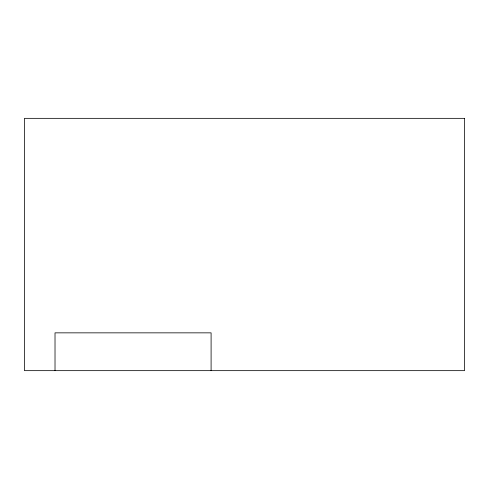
<?xml version="1.0" encoding="UTF-8"?>
<svg xmlns="http://www.w3.org/2000/svg" width="489" height="489" viewBox="0 0 489 489"><rect width="100%" height="100%" fill="white"/><g stroke="black" fill="none" stroke-linecap="round" stroke-linejoin="round"><path stroke-width="0.73" d="M211.095 370.656L211.095 332.85L55.019 332.85L55.019 370.656M464.55 118.344L24.45 118.344L24.45 370.656L464.55 370.656L464.55 118.344"/></g></svg>
